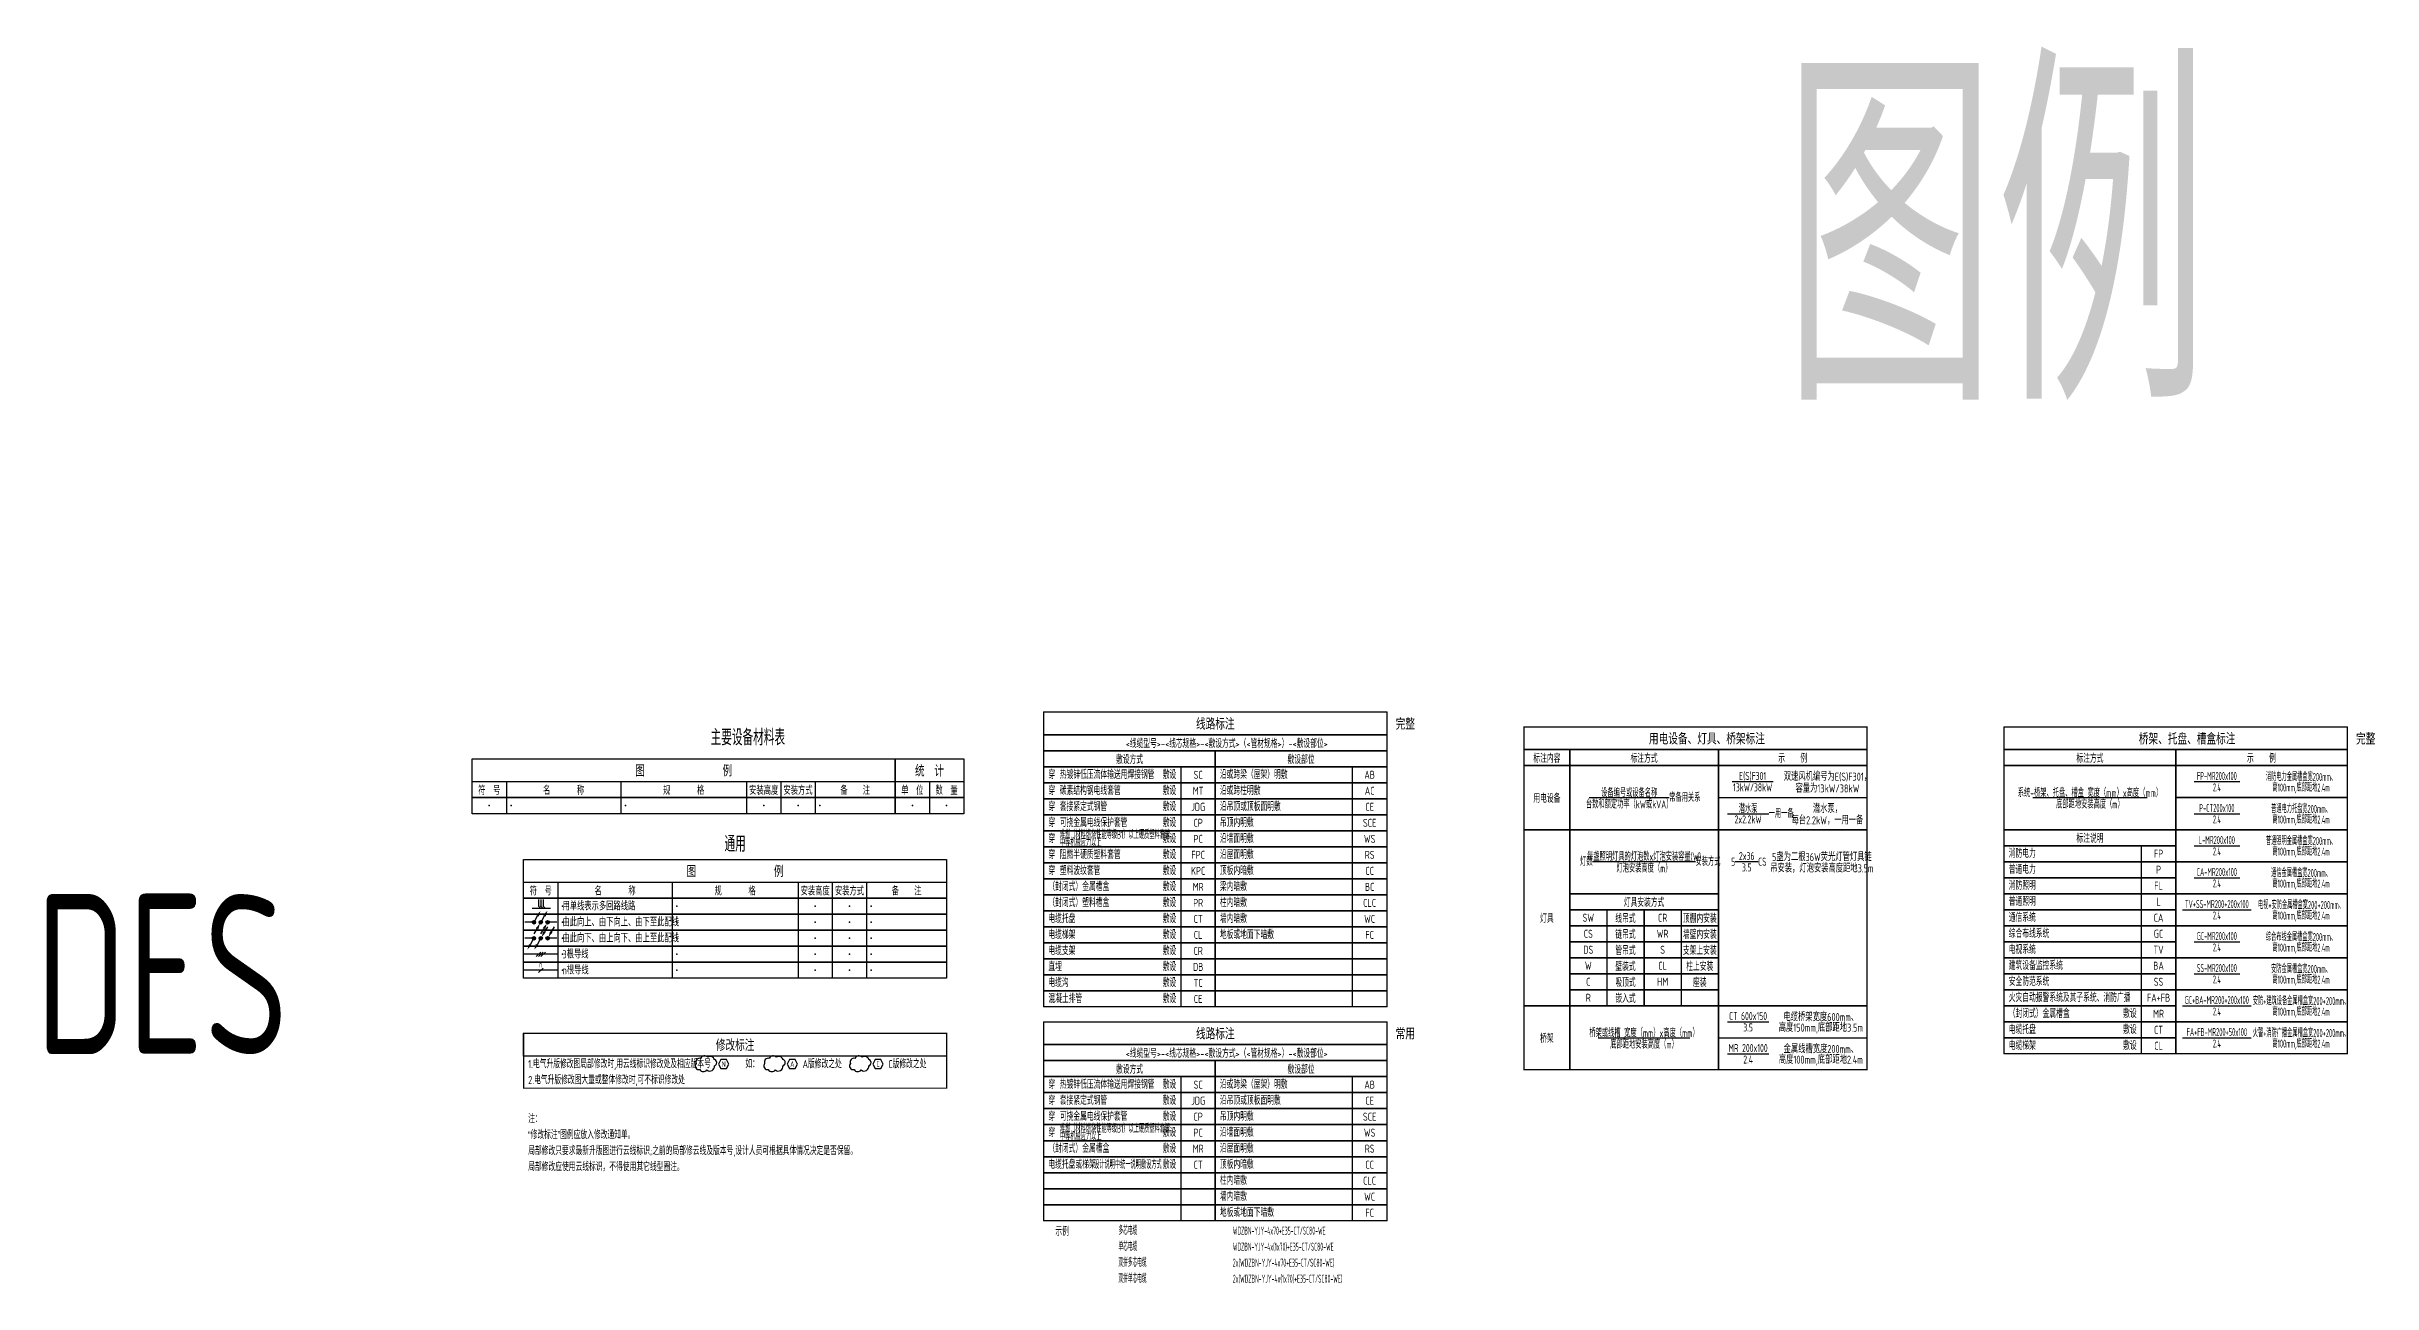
# Model space of a CAD drawing. Header units: millimetres. Extents: x -1582620 to 4754388, y -184455 to 3397362.
# Drawn here: x -713571 to -611850, y 177387 to 231480 of the extents above; entities that cross this region are included whole.
import ezdxf
from ezdxf.enums import TextEntityAlignment as Align

# ---------------------------------------------------------------- set-up
doc = ezdxf.new("R2010")
doc.units = ezdxf.units.MM
doc.header["$LTSCALE"] = 1000
doc.header["$MEASUREMENT"] = 0
for name, color, linetype in [('E-LITE-DIMS', 6, 'Continuous'), ('E-POWR-EQPM', 3, 'Continuous'), ('E-UNIV-DIAG', 2, 'Continuous'), ('E-UNIV-NOTE', 6, 'Continuous'), ('E-UNIV-REV', 6, 'Continuous'), ('E-UNIV-WIRE', 4, 'Continuous')]:
    doc.layers.add(name, color=color, linetype=linetype)
doc.styles.add('TH-STYLE3', font='tssdeng.shx', dxfattribs={"width": 0.65, "bigfont": 'tssdchn.shx'})

# ---------------------------------------------------------------- blocks, each defined once
blk = doc.blocks.new('E-BKTS1')
blk.add_line((0, -10), (185, -10))
at = {"linetype": 'Continuous'}
for p, q in [((15, -10), (15, -17)), ((65, -10), (65, -17)), ((120, -10), (120, -17)), ((135, -10), (135, -17)), ((150, -10), (150, -17))]:
    blk.add_line(p, q, dxfattribs=at)
blk.add_lwpolyline([(0, 0), (185, 0), (185, -17), (0, -17)], close=True)
at = {"layer": 'E-UNIV-NOTE', "style": 'TH-STYLE3', "width": 0.7}
for s, height, p in [('图                例', 5, (92.5, -5)), ('安装高度', 3.5, (127.5, -13.5)), ('安装方式', 3.5, (142.5, -13.5))]:
    blk.add_text(s, height=height, dxfattribs=at).set_placement(p, align=Align.MIDDLE)
at = {"layer": 'E-UNIV-NOTE', "linetype": 'Continuous', "style": 'TH-STYLE3', "width": 0.7}
for s, p in [('符  号', (7.5, -13.5)), ('名       称', (40, -13.5)), ('规       格', (92.5, -13.5)), ('备    注', (167.5, -13.5))]:
    blk.add_text(s, height=3.5, dxfattribs=at).set_placement(p, align=Align.MIDDLE)
blk = doc.blocks.new('E-BKTS2')
for p, q in [((0, 0), (185, 0)), ((0, -7), (0, 0)), ((185, 0), (185, -7)), ((185, -7), (0, -7))]:
    blk.add_line(p, q)
at = {"linetype": 'Continuous'}
for p, q in [((15, 0), (15, -7)), ((65, 0), (65, -7)), ((120, 0), (120, -7)), ((135, 0), (135, -7)), ((150, 0), (150, -7))]:
    blk.add_line(p, q, dxfattribs=at)
for p in [(7.5, -3.5), (17, -3.5), (67, -3.5), (127.5, -3.5), (142.5, -3.5), (152, -3.5)]:
    blk.add_point(p, dxfattribs=at)
blk = doc.blocks.new('E-BKTS4')
at = {"linetype": 'Continuous'}
blk.add_line((15, 0), (15, -7), dxfattribs=at)
blk.add_lwpolyline([(0, 0), (30, 0), (30, -7), (0, -7)], close=True)
for p in [(7.5, -3.5), (22.5, -3.5)]:
    blk.add_point(p, dxfattribs=at)
blk = doc.blocks.new('E-BKTS3')
blk.add_line((0, -10), (30, -10))
at = {"linetype": 'Continuous'}
blk.add_line((15, -10), (15, -17), dxfattribs=at)
blk.add_lwpolyline([(30, -17), (0, -17), (0, 0), (30, 0)], close=True)
at = {"layer": 'E-UNIV-NOTE', "linetype": 'Continuous', "style": 'TH-STYLE3', "width": 0.7}
for s, height, p in [('统  计', 5, (15, -5)), ('单  位', 3.5, (7.5, -13.5)), ('数  量', 3.5, (22.5, -13.5))]:
    blk.add_text(s, height=height, dxfattribs=at).set_placement(p, align=Align.MIDDLE)
blk = doc.blocks.new('E-ANNO12')
blk.add_lwpolyline([(-1.2, 2), (-2.3, 0), (-1.2, -2), (1.2, -2), (2.3, 0), (1.2, 2)], close=True)
at = {"style": 'TH-STYLE3', "width": 0.7}
blk.add_attdef('N', text='', height=2.5, dxfattribs=at).set_placement((0, 0), align=Align.MIDDLE)
blk = doc.blocks.new('E-BLEADER-1')
blk.add_line((0.4, 0.6), (1.6, 2.8))
at = {"const_width": 0.75}
blk.add_lwpolyline([(-0.4, 0, 1), (0.4, 0, 1)], format="xyb", close=True, dxfattribs=at)
blk.add_lwpolyline([(1.6, 2.8, 1.25, 0, 0), (2.9, 5, 0, 0, 0)], format="xyseb")
blk.add_circle((0, 0), 0.75)
blk = doc.blocks.new('E-BLEADER-2')
blk.add_line((-2.9, -5), (-1.6, -2.8))
at = {"const_width": 0.75}
blk.add_lwpolyline([(-0.4, 0, 1), (0.4, 0, 1)], format="xyb", close=True, dxfattribs=at)
blk.add_lwpolyline([(-1.6, -2.8, 1.25, 0, 0), (-0.4, -0.6, 0, 0, 0)], format="xyseb")
blk.add_circle((0, 0), 0.75)
blk = doc.blocks.new('E-anno03')
for p, q in [((-2, -1), (0, 1)), ((-1, -1), (1, 1)), ((0, -1), (2, 1))]:
    blk.add_line(p, q)
blk = doc.blocks.new('E-ANNO04')
blk.add_line((-1, -1), (1, 1))
at = {"style": 'TH-STYLE3', "width": 0.7}
blk.add_attdef('N', text='', height=2.5, dxfattribs=at).set_placement((0, 2.5), align=Align.MIDDLE)

msp = doc.modelspace()

# ---------------------------------------------------------------- linework, layer by layer
at = {"layer": 'E-POWR-EQPM'}
for p, q in [((-691531.67, 193782.05), (-692331.67, 193782.05)), ((-692056.67, 194182.05), (-692056.67, 193882.05)), ((-691956.67, 193782.05), (-692056.67, 193882.05)), ((-691956.67, 194182.05), (-691956.67, 193882.05)), ((-691956.67, 193882.05), (-691856.67, 193782.05)), ((-691856.67, 194182.05), (-691856.67, 193882.05)), ((-691856.67, 193882.05), (-691756.67, 193782.05)), ((-692256.67, 193182.05), (-692656.67, 193182.05)), ((-692256.67, 192482.05), (-692656.67, 192482.05)), ((-691256.67, 193182.05), (-691656.67, 193182.05)), ((-691256.67, 192482.05), (-691656.67, 192482.05))]:
    msp.add_line(p, q, dxfattribs=at)
at = {"layer": 'E-UNIV-DIAG'}
for p, q in [((-640456.67, 200032.05), (-640456.67, 200732.05)), ((-621456.67, 200732.05), (-612956.67, 200732.05)), ((-620456.67, 200032.05), (-620456.67, 200732.05)), ((-663956.67, 199282.05), (-663956.67, 199982.05)), ((-656456.67, 199282.05), (-656456.67, 199982.05)), ((-620456.67, 200032.05), (-612956.67, 200032.05)), ((-663956.67, 198582.05), (-663956.67, 199282.05)), ((-663956.67, 197882.05), (-663956.67, 198582.05)), ((-656456.67, 198582.05), (-656456.67, 199282.05)), ((-656456.67, 197882.05), (-656456.67, 198582.05)), ((-640456.67, 198632.05), (-633956.67, 198632.05)), ((-620456.67, 198632.05), (-612956.67, 198632.05)), ((-663956.67, 197182.05), (-663956.67, 197882.05)), ((-656456.67, 197182.05), (-656456.67, 197882.05)), ((-663956.67, 196482.05), (-663956.67, 197182.05)), ((-663956.67, 195782.05), (-663956.67, 196482.05)), ((-656456.67, 196482.05), (-656456.67, 197182.05)), ((-656456.67, 195782.05), (-656456.67, 196482.05)), ((-621956.67, 195832.05), (-621956.67, 196532.05)), ((-620456.67, 197232.05), (-612956.67, 197232.05)), ((-620456.67, 196532.05), (-620456.67, 197232.05)), ((-663956.67, 195082.05), (-663956.67, 195782.05)), ((-656456.67, 195082.05), (-656456.67, 195782.05)), ((-621956.67, 195132.05), (-621956.67, 195832.05)), ((-663956.67, 194382.05), (-663956.67, 195082.05)), ((-663956.67, 193682.05), (-663956.67, 194382.05)), ((-656456.67, 194382.05), (-656456.67, 195082.05)), ((-656456.67, 193682.05), (-656456.67, 194382.05)), ((-621956.67, 194432.05), (-621956.67, 195132.05)), ((-621956.67, 193732.05), (-621956.67, 194432.05)), ((-620456.67, 194432.05), (-612956.67, 194432.05)), ((-663956.67, 192982.05), (-663956.67, 193682.05)), ((-656456.67, 192982.05), (-656456.67, 193682.05)), ((-645331.67, 193732.05), (-645331.67, 193032.05)), ((-642081.67, 193732.05), (-642081.67, 193032.05)), ((-621956.67, 193032.05), (-621956.67, 193732.05)), ((-663956.67, 192282.05), (-663956.67, 192982.05)), ((-663956.67, 191582.05), (-663956.67, 192282.05)), ((-656456.67, 192282.05), (-656456.67, 192982.05)), ((-656456.67, 191582.05), (-656456.67, 192282.05)), ((-645331.67, 193032.05), (-645331.67, 192332.05)), ((-645331.67, 192332.05), (-645331.67, 191632.05)), ((-642081.67, 193032.05), (-642081.67, 192332.05)), ((-642081.67, 192332.05), (-642081.67, 191632.05)), ((-621956.67, 192332.05), (-621956.67, 193032.05)), ((-621956.67, 191632.05), (-621956.67, 192332.05)), ((-620456.67, 193032.05), (-612956.67, 193032.05)), ((-663956.67, 190882.05), (-663956.67, 191582.05)), ((-656456.67, 190882.05), (-656456.67, 191582.05)), ((-645331.67, 191632.05), (-645331.67, 190932.05)), ((-642081.67, 191632.05), (-642081.67, 190932.05)), ((-621956.67, 190932.05), (-621956.67, 191632.05)), ((-663956.67, 190182.05), (-663956.67, 190882.05)), ((-656456.67, 190182.05), (-656456.67, 190882.05)), ((-645331.67, 190932.05), (-645331.67, 190232.05)), ((-645331.67, 190232.05), (-645331.67, 189532.05)), ((-642081.67, 190932.05), (-642081.67, 190232.05)), ((-642081.67, 190232.05), (-642081.67, 189532.05)), ((-621956.67, 190232.05), (-621956.67, 190932.05)), ((-621956.67, 189532.05), (-621956.67, 190232.05)), ((-663956.67, 189482.05), (-663956.67, 190182.05)), ((-656456.67, 189482.05), (-656456.67, 190182.05)), ((-621956.67, 188832.05), (-621956.67, 189532.05)), ((-621956.67, 188132.05), (-621956.67, 188832.05)), ((-640456.67, 188132.05), (-633956.67, 188132.05)), ((-621956.67, 187432.05), (-621956.67, 188132.05)), ((-663956.67, 185732.05), (-663956.67, 186432.05)), ((-656456.67, 185732.05), (-656456.67, 186432.05)), ((-663956.67, 185032.05), (-663956.67, 185732.05)), ((-656456.67, 185032.05), (-656456.67, 185732.05)), ((-663956.67, 184332.05), (-663956.67, 185032.05)), ((-663956.67, 183632.05), (-663956.67, 184332.05)), ((-656456.67, 184332.05), (-656456.67, 185032.05)), ((-656456.67, 183632.05), (-656456.67, 184332.05)), ((-663956.67, 182932.05), (-663956.67, 183632.05)), ((-656456.67, 182932.05), (-656456.67, 183632.05)), ((-663956.67, 182232.05), (-663956.67, 182932.05)), ((-663956.67, 181532.05), (-663956.67, 182232.05)), ((-656456.67, 182232.05), (-656456.67, 182932.05)), ((-656456.67, 181532.05), (-656456.67, 182232.05)), ((-663956.67, 180832.05), (-663956.67, 181532.05)), ((-656456.67, 180832.05), (-656456.67, 181532.05)), ((-663956.67, 180132.05), (-663956.67, 180832.05)), ((-656456.67, 180132.05), (-656456.67, 180832.05))]:
    msp.add_line(p, q, dxfattribs=at)
at = {"layer": 'E-UNIV-DIAG', "const_width": 50}
for points in [[(-654956.67, 189482.05), (-669956.67, 189482.05), (-669956.67, 202382.05), (-654956.67, 202382.05)], [(-633956.67, 186732.05), (-648956.67, 186732.05), (-648956.67, 201732.05), (-633956.67, 201732.05)], [(-612956.67, 187432.05), (-627956.67, 187432.05), (-627956.67, 201732.05), (-612956.67, 201732.05)], [(-674206.67, 185932.05), (-692706.67, 185932.05), (-692706.67, 188332.05), (-674206.67, 188332.05)], [(-654956.67, 180132.05), (-669956.67, 180132.05), (-669956.67, 188832.05), (-654956.67, 188832.05)]]:
    msp.add_lwpolyline(points, close=True, dxfattribs=at)
at = {"layer": 'E-UNIV-DIAG'}
for points in [[(-654956.67, 201382.05), (-669956.67, 201382.05), (-669956.67, 202382.05), (-654956.67, 202382.05)], [(-633956.67, 200732.05), (-648956.67, 200732.05), (-648956.67, 201732.05), (-633956.67, 201732.05)], [(-612956.67, 200732.05), (-627956.67, 200732.05), (-627956.67, 201732.05), (-612956.67, 201732.05)], [(-654956.67, 200682.05), (-669956.67, 200682.05), (-669956.67, 201382.05), (-654956.67, 201382.05)], [(-662456.67, 199982.05), (-669956.67, 199982.05), (-669956.67, 200682.05), (-662456.67, 200682.05)], [(-654956.67, 199982.05), (-662456.67, 199982.05), (-662456.67, 200682.05), (-654956.67, 200682.05)], [(-646956.67, 200032.05), (-648956.67, 200032.05), (-648956.67, 200732.05), (-646956.67, 200732.05)], [(-640456.67, 200032.05), (-646956.67, 200032.05), (-646956.67, 200732.05), (-640456.67, 200732.05)], [(-633956.67, 200032.05), (-640456.67, 200032.05), (-640456.67, 200732.05), (-633956.67, 200732.05)], [(-620456.67, 200032.05), (-627956.67, 200032.05), (-627956.67, 200732.05), (-620456.67, 200732.05)], [(-612956.67, 200032.05), (-620456.67, 200032.05), (-620456.67, 200732.05), (-612956.67, 200732.05)], [(-662456.67, 199282.05), (-669956.67, 199282.05), (-669956.67, 199982.05), (-662456.67, 199982.05)], [(-654956.67, 199282.05), (-662456.67, 199282.05), (-662456.67, 199982.05), (-654956.67, 199982.05)], [(-646956.67, 197232.05), (-648956.67, 197232.05), (-648956.67, 200032.05), (-646956.67, 200032.05)], [(-640456.67, 197232.05), (-646956.67, 197232.05), (-646956.67, 200032.05), (-640456.67, 200032.05)], [(-633956.67, 197232.05), (-640456.67, 197232.05), (-640456.67, 200032.05), (-633956.67, 200032.05)], [(-620456.67, 197232.05), (-627956.67, 197232.05), (-627956.67, 200032.05), (-620456.67, 200032.05)], [(-620456.67, 200032.05), (-612956.67, 200032.05), (-612956.67, 198632.05), (-620456.67, 198632.05)], [(-662456.67, 198582.05), (-669956.67, 198582.05), (-669956.67, 199282.05), (-662456.67, 199282.05)], [(-662456.67, 197882.05), (-669956.67, 197882.05), (-669956.67, 198582.05), (-662456.67, 198582.05)], [(-654956.67, 198582.05), (-662456.67, 198582.05), (-662456.67, 199282.05), (-654956.67, 199282.05)], [(-654956.67, 197882.05), (-662456.67, 197882.05), (-662456.67, 198582.05), (-654956.67, 198582.05)], [(-620456.67, 198632.05), (-612956.67, 198632.05), (-612956.67, 197232.05), (-620456.67, 197232.05)], [(-662456.67, 197182.05), (-669956.67, 197182.05), (-669956.67, 197882.05), (-662456.67, 197882.05)], [(-654956.67, 197182.05), (-662456.67, 197182.05), (-662456.67, 197882.05), (-654956.67, 197882.05)], [(-662456.67, 196482.05), (-669956.67, 196482.05), (-669956.67, 197182.05), (-662456.67, 197182.05)], [(-662456.67, 195782.05), (-669956.67, 195782.05), (-669956.67, 196482.05), (-662456.67, 196482.05)], [(-654956.67, 196482.05), (-662456.67, 196482.05), (-662456.67, 197182.05), (-654956.67, 197182.05)], [(-654956.67, 195782.05), (-662456.67, 195782.05), (-662456.67, 196482.05), (-654956.67, 196482.05)], [(-646956.67, 189532.05), (-648956.67, 189532.05), (-648956.67, 197232.05), (-646956.67, 197232.05)], [(-640456.67, 194432.05), (-646956.67, 194432.05), (-646956.67, 197232.05), (-640456.67, 197232.05)], [(-633956.67, 189532.05), (-640456.67, 189532.05), (-640456.67, 197232.05), (-633956.67, 197232.05)], [(-620456.67, 196532.05), (-627956.67, 196532.05), (-627956.67, 197232.05), (-620456.67, 197232.05)], [(-620456.67, 195832.05), (-627956.67, 195832.05), (-627956.67, 196532.05), (-620456.67, 196532.05)], [(-620456.67, 197232.05), (-612956.67, 197232.05), (-612956.67, 195832.05), (-620456.67, 195832.05)], [(-662456.67, 195082.05), (-669956.67, 195082.05), (-669956.67, 195782.05), (-662456.67, 195782.05)], [(-654956.67, 195082.05), (-662456.67, 195082.05), (-662456.67, 195782.05), (-654956.67, 195782.05)], [(-620456.67, 195132.05), (-627956.67, 195132.05), (-627956.67, 195832.05), (-620456.67, 195832.05)], [(-620456.67, 195832.05), (-612956.67, 195832.05), (-612956.67, 194432.05), (-620456.67, 194432.05)], [(-662456.67, 194382.05), (-669956.67, 194382.05), (-669956.67, 195082.05), (-662456.67, 195082.05)], [(-662456.67, 193682.05), (-669956.67, 193682.05), (-669956.67, 194382.05), (-662456.67, 194382.05)], [(-654956.67, 194382.05), (-662456.67, 194382.05), (-662456.67, 195082.05), (-654956.67, 195082.05)], [(-654956.67, 193682.05), (-662456.67, 193682.05), (-662456.67, 194382.05), (-654956.67, 194382.05)], [(-640456.67, 193732.05), (-646956.67, 193732.05), (-646956.67, 194432.05), (-640456.67, 194432.05)], [(-620456.67, 194432.05), (-627956.67, 194432.05), (-627956.67, 195132.05), (-620456.67, 195132.05)], [(-620456.67, 193732.05), (-627956.67, 193732.05), (-627956.67, 194432.05), (-620456.67, 194432.05)], [(-620456.67, 194432.05), (-612956.67, 194432.05), (-612956.67, 193032.05), (-620456.67, 193032.05)], [(-662456.67, 192982.05), (-669956.67, 192982.05), (-669956.67, 193682.05), (-662456.67, 193682.05)], [(-654956.67, 192982.05), (-662456.67, 192982.05), (-662456.67, 193682.05), (-654956.67, 193682.05)], [(-643706.67, 193032.05), (-646956.67, 193032.05), (-646956.67, 193732.05), (-643706.67, 193732.05)], [(-640456.67, 193032.05), (-643706.67, 193032.05), (-643706.67, 193732.05), (-640456.67, 193732.05)], [(-620456.67, 193032.05), (-627956.67, 193032.05), (-627956.67, 193732.05), (-620456.67, 193732.05)], [(-662456.67, 192282.05), (-669956.67, 192282.05), (-669956.67, 192982.05), (-662456.67, 192982.05)], [(-662456.67, 191582.05), (-669956.67, 191582.05), (-669956.67, 192282.05), (-662456.67, 192282.05)], [(-654956.67, 192282.05), (-662456.67, 192282.05), (-662456.67, 192982.05), (-654956.67, 192982.05)], [(-654956.67, 191582.05), (-662456.67, 191582.05), (-662456.67, 192282.05), (-654956.67, 192282.05)], [(-643706.67, 192332.05), (-646956.67, 192332.05), (-646956.67, 193032.05), (-643706.67, 193032.05)], [(-643706.67, 191632.05), (-646956.67, 191632.05), (-646956.67, 192332.05), (-643706.67, 192332.05)], [(-640456.67, 192332.05), (-643706.67, 192332.05), (-643706.67, 193032.05), (-640456.67, 193032.05)], [(-640456.67, 191632.05), (-643706.67, 191632.05), (-643706.67, 192332.05), (-640456.67, 192332.05)], [(-620456.67, 192332.05), (-627956.67, 192332.05), (-627956.67, 193032.05), (-620456.67, 193032.05)], [(-620456.67, 191632.05), (-627956.67, 191632.05), (-627956.67, 192332.05), (-620456.67, 192332.05)], [(-620456.67, 193032.05), (-612956.67, 193032.05), (-612956.67, 191632.05), (-620456.67, 191632.05)], [(-662456.67, 190882.05), (-669956.67, 190882.05), (-669956.67, 191582.05), (-662456.67, 191582.05)], [(-654956.67, 190882.05), (-662456.67, 190882.05), (-662456.67, 191582.05), (-654956.67, 191582.05)], [(-643706.67, 190932.05), (-646956.67, 190932.05), (-646956.67, 191632.05), (-643706.67, 191632.05)], [(-640456.67, 190932.05), (-643706.67, 190932.05), (-643706.67, 191632.05), (-640456.67, 191632.05)], [(-620456.67, 190932.05), (-627956.67, 190932.05), (-627956.67, 191632.05), (-620456.67, 191632.05)], [(-620456.67, 191632.05), (-612956.67, 191632.05), (-612956.67, 190232.05), (-620456.67, 190232.05)], [(-662456.67, 190182.05), (-669956.67, 190182.05), (-669956.67, 190882.05), (-662456.67, 190882.05)], [(-654956.67, 190182.05), (-662456.67, 190182.05), (-662456.67, 190882.05), (-654956.67, 190882.05)], [(-643706.67, 190232.05), (-646956.67, 190232.05), (-646956.67, 190932.05), (-643706.67, 190932.05)], [(-643706.67, 189532.05), (-646956.67, 189532.05), (-646956.67, 190232.05), (-643706.67, 190232.05)], [(-640456.67, 190232.05), (-643706.67, 190232.05), (-643706.67, 190932.05), (-640456.67, 190932.05)], [(-640456.67, 189532.05), (-643706.67, 189532.05), (-643706.67, 190232.05), (-640456.67, 190232.05)], [(-620456.67, 190232.05), (-627956.67, 190232.05), (-627956.67, 190932.05), (-620456.67, 190932.05)], [(-620456.67, 189532.05), (-627956.67, 189532.05), (-627956.67, 190232.05), (-620456.67, 190232.05)], [(-620456.67, 190232.05), (-612956.67, 190232.05), (-612956.67, 188832.05), (-620456.67, 188832.05)], [(-662456.67, 189482.05), (-669956.67, 189482.05), (-669956.67, 190182.05), (-662456.67, 190182.05)], [(-654956.67, 189482.05), (-662456.67, 189482.05), (-662456.67, 190182.05), (-654956.67, 190182.05)], [(-646956.67, 186732.05), (-648956.67, 186732.05), (-648956.67, 189532.05), (-646956.67, 189532.05)], [(-640456.67, 186732.05), (-646956.67, 186732.05), (-646956.67, 189532.05), (-640456.67, 189532.05)], [(-633956.67, 186732.05), (-640456.67, 186732.05), (-640456.67, 189532.05), (-633956.67, 189532.05)], [(-620456.67, 188832.05), (-627956.67, 188832.05), (-627956.67, 189532.05), (-620456.67, 189532.05)], [(-674206.67, 187332.05), (-692706.67, 187332.05), (-692706.67, 188332.05), (-674206.67, 188332.05)], [(-654956.67, 187832.05), (-669956.67, 187832.05), (-669956.67, 188832.05), (-654956.67, 188832.05)], [(-620456.67, 188132.05), (-627956.67, 188132.05), (-627956.67, 188832.05), (-620456.67, 188832.05)], [(-620456.67, 188832.05), (-612956.67, 188832.05), (-612956.67, 187432.05), (-620456.67, 187432.05)], [(-654956.67, 187132.05), (-669956.67, 187132.05), (-669956.67, 187832.05), (-654956.67, 187832.05)], [(-620456.67, 187432.05), (-627956.67, 187432.05), (-627956.67, 188132.05), (-620456.67, 188132.05)], [(-662456.67, 186432.05), (-669956.67, 186432.05), (-669956.67, 187132.05), (-662456.67, 187132.05)], [(-662456.67, 185732.05), (-669956.67, 185732.05), (-669956.67, 186432.05), (-662456.67, 186432.05)], [(-654956.67, 186432.05), (-662456.67, 186432.05), (-662456.67, 187132.05), (-654956.67, 187132.05)], [(-654956.67, 185732.05), (-662456.67, 185732.05), (-662456.67, 186432.05), (-654956.67, 186432.05)], [(-662456.67, 185032.05), (-669956.67, 185032.05), (-669956.67, 185732.05), (-662456.67, 185732.05)], [(-654956.67, 185032.05), (-662456.67, 185032.05), (-662456.67, 185732.05), (-654956.67, 185732.05)], [(-662456.67, 184332.05), (-669956.67, 184332.05), (-669956.67, 185032.05), (-662456.67, 185032.05)], [(-662456.67, 183632.05), (-669956.67, 183632.05), (-669956.67, 184332.05), (-662456.67, 184332.05)], [(-654956.67, 184332.05), (-662456.67, 184332.05), (-662456.67, 185032.05), (-654956.67, 185032.05)], [(-654956.67, 183632.05), (-662456.67, 183632.05), (-662456.67, 184332.05), (-654956.67, 184332.05)], [(-662456.67, 182932.05), (-669956.67, 182932.05), (-669956.67, 183632.05), (-662456.67, 183632.05)], [(-654956.67, 182932.05), (-662456.67, 182932.05), (-662456.67, 183632.05), (-654956.67, 183632.05)], [(-662456.67, 182232.05), (-669956.67, 182232.05), (-669956.67, 182932.05), (-662456.67, 182932.05)], [(-662456.67, 181532.05), (-669956.67, 181532.05), (-669956.67, 182232.05), (-662456.67, 182232.05)], [(-654956.67, 182232.05), (-662456.67, 182232.05), (-662456.67, 182932.05), (-654956.67, 182932.05)], [(-654956.67, 181532.05), (-662456.67, 181532.05), (-662456.67, 182232.05), (-654956.67, 182232.05)], [(-662456.67, 180832.05), (-669956.67, 180832.05), (-669956.67, 181532.05), (-662456.67, 181532.05)], [(-654956.67, 180832.05), (-662456.67, 180832.05), (-662456.67, 181532.05), (-654956.67, 181532.05)], [(-662456.67, 180132.05), (-669956.67, 180132.05), (-669956.67, 180832.05), (-662456.67, 180832.05)], [(-654956.67, 180132.05), (-662456.67, 180132.05), (-662456.67, 180832.05), (-654956.67, 180832.05)]]:
    msp.add_lwpolyline(points, close=True, dxfattribs=at)
at = {"layer": 'E-UNIV-NOTE'}
for p, q in [((-646106.67, 198632.05), (-642606.67, 198632.05)), ((-639856.67, 199332.05), (-638056.67, 199332.05)), ((-626706.67, 198632.05), (-621706.67, 198632.05)), ((-619655.62, 199332.05), (-617655.62, 199332.05)), ((-640056.67, 197932.05), (-638256.67, 197932.05)), ((-619655.62, 197932.05), (-617655.62, 197932.05)), ((-619655.62, 196532.05), (-617655.62, 196532.05)), ((-641456.67, 195832.05), (-645956.67, 195832.05)), ((-638716.45, 195832.05), (-639716.45, 195832.05)), ((-619655.62, 195132.05), (-617655.62, 195132.05)), ((-620155.62, 193732.05), (-617155.62, 193732.05)), ((-619655.62, 192332.05), (-617655.62, 192332.05)), ((-619655.62, 190932.05), (-617655.62, 190932.05)), ((-620155.62, 189532.05), (-617155.62, 189532.05)), ((-640055.62, 188832.05), (-638255.62, 188832.05)), ((-645706.67, 188132.05), (-641706.67, 188132.05)), ((-640055.62, 187432.05), (-638255.62, 187432.05)), ((-620155.62, 188132.05), (-617155.62, 188132.05))]:
    msp.add_line(p, q, dxfattribs=at)
at = {"layer": 'E-UNIV-REV'}
for points in [[(-684363.83, 186904.14, 0.722059792), (-684362.5, 187184.87, 0.520567051), (-684655.1, 187279.2, 0.520567051), (-684966.58, 187232.04, 0.629498094), (-685164.79, 187005.64, 0.710098666), (-685004.33, 186741.51, 0.520567051), (-684692.85, 186722.65, 0.67451217), (-684363.83, 186904.14)], [(-681363.83, 186904.14, 0.722059792), (-681362.5, 187184.87, 0.520567051), (-681655.1, 187279.2, 0.520567051), (-681966.58, 187232.04, 0.629498094), (-682164.79, 187005.64, 0.710098666), (-682004.33, 186741.51, 0.520567051), (-681692.85, 186722.65, 0.67451217), (-681363.83, 186904.14)], [(-677613.83, 186904.14, 0.722059792), (-677612.5, 187184.87, 0.520567051), (-677905.1, 187279.2, 0.520567051), (-678216.58, 187232.04, 0.629498094), (-678414.79, 187005.64, 0.710098666), (-678254.33, 186741.51, 0.520567051), (-677942.85, 186722.65, 0.67451217), (-677613.83, 186904.14)]]:
    msp.add_lwpolyline(points, format="xyb", close=True, dxfattribs=at)
at = {"layer": 'E-UNIV-WIRE'}
for p, q in [((-691206.67, 191782.05), (-692706.67, 191782.05)), ((-691206.67, 191082.05), (-692706.67, 191082.05))]:
    msp.add_line(p, q, dxfattribs=at)

# ---------------------------------------------------------------- block references
at = {"layer": 'E-LITE-DIMS', "xscale": 100, "yscale": 100, "zscale": 100}
msp.add_blockref('E-anno03', (-691956.67, 191782.05), dxfattribs=at)
msp.add_blockref('E-ANNO04', (-691956.67, 191082.05), dxfattribs=at).add_auto_attribs({'N': 'n'})
at = {"layer": 'E-POWR-EQPM', "xscale": 100, "yscale": 100, "zscale": 100}
for name, p in [('E-BLEADER-1', (-692256.67, 193182.05)), ('E-BLEADER-1', (-691956.67, 193182.05)), ('E-BLEADER-2', (-691956.67, 193182.05)), ('E-BLEADER-2', (-691656.67, 193182.05))]:
    msp.add_blockref(name, p, dxfattribs=at)
at = {"layer": 'E-POWR-EQPM', "xscale": 100, "yscale": 100, "zscale": 100, "rotation": 180}
for name, p in [('E-BLEADER-1', (-692256.67, 192482.05)), ('E-BLEADER-1', (-691956.67, 192482.05)), ('E-BLEADER-2', (-691956.67, 192482.05)), ('E-BLEADER-2', (-691656.67, 192482.05))]:
    msp.add_blockref(name, p, dxfattribs=at)
at = {"layer": 'E-UNIV-DIAG', "xscale": 100, "yscale": 100, "zscale": 100}
for name, p in [('E-BKTS1', (-694956.67, 200332.05)), ('E-BKTS3', (-676456.67, 200332.05)), ('E-BKTS2', (-694956.67, 198632.05)), ('E-BKTS4', (-676456.67, 198632.05)), ('E-BKTS1', (-692706.67, 195932.05)), ('E-BKTS2', (-692706.67, 194232.05)), ('E-BKTS2', (-692706.67, 193532.05)), ('E-BKTS2', (-692706.67, 192832.05)), ('E-BKTS2', (-692706.67, 192132.05)), ('E-BKTS2', (-692706.67, 191432.05))]:
    msp.add_blockref(name, p, dxfattribs=at)
at = {"layer": 'E-UNIV-REV', "xscale": 100, "yscale": 100, "zscale": 100}
for p, values in [((-683956.67, 186982.05), {'N': 'N'}), ((-680956.67, 186982.05), {'N': 'A'}), ((-677206.67, 186982.05), {'N': 'C'})]:
    msp.add_blockref('E-ANNO12', p, dxfattribs=at).add_auto_attribs(values)

# ---------------------------------------------------------------- texts
at = {"layer": 'E-UNIV-NOTE', "style": 'TH-STYLE3'}
for s, height, width, p in [('图例', 14000, 0.7, (-628296.79, 223751.79)), ('主要设备材料表', 700, 0.7, (-682899.48, 201303.6)), ('线路标注', 500, 0.65, (-662456.67, 201882.05)), ('完整', 500, 0.65, (-654147.25, 201882.05)), ('用电设备、灯具、桥架标注', 500, 0.65, (-640956.67, 201232.05)), ('桥架、托盘、槽盒标注', 500, 0.65, (-619956.67, 201232.05)), ('完整', 500, 0.65, (-612147.25, 201232.05)), ('敷设方式', 350, 0.65, (-666206.67, 200332.05)), ('<线缆型号>-<线芯规格>-<敷设方式>（<管材规格>）-<敷设部位>', 350, 0.65, (-661956.67, 201032.05)), ('敷设部位', 350, 0.65, (-658706.67, 200332.05)), ('标注内容', 350, 0.65, (-647956.67, 200382.05)), ('标注方式', 350, 0.65, (-643706.67, 200382.05)), ('示    例', 350, 0.65, (-637206.67, 200382.05)), ('标注方式', 350, 0.65, (-624206.67, 200382.05)), ('示    例', 350, 0.65, (-616706.67, 200382.05)), ('SC', 350, 0.65, (-663206.67, 199632.05)), ('AB', 350, 0.65, (-655706.67, 199632.05)), ('E(S)F301', 350, 0.6, (-638956.67, 199582.05)), ('双速风机编号为E(S)F301，', 350, 0.7, (-635685.66, 199582.05)), ('FP-MR200x100', 350, 0.5, (-618655.62, 199582.05)), ('消防电力金属槽盒宽200mm、', 350, 0.5, (-614975.04, 199582.05)), ('JDG', 350, 0.65, (-663206.67, 198232.05)), ('MT', 350, 0.65, (-663206.67, 198932.05)), ('AC', 350, 0.65, (-655706.67, 198932.05)), ('CE', 350, 0.65, (-655706.67, 198232.05)), ('用电设备', 350, 0.65, (-647956.67, 198632.05)), ('台数和额定功率（kW或kVA）', 350, 0.6, (-644356.67, 198382.05)), ('设备编号或设备名称', 350, 0.6, (-644356.67, 198882.05)), ('13kW/38kW', 350, 0.6, (-638956.67, 199082.05)), ('潜水泵', 350, 0.6, (-639156.67, 198182.05)), ('容量为13kW/38kW', 350, 0.7, (-635685.66, 199082.05)), ('潜水泵，', 350, 0.7, (-635685.66, 198182.05)), ('系统-桥架、托盘、槽盒 宽度（mm）x高度（mm）', 350, 0.6, (-624206.67, 198882.05)), ('底部距地安装高度（m）', 350, 0.6, (-624206.67, 198382.05)), ('P-CT200x100', 350, 0.5, (-618655.62, 198182.05)), ('2.4', 350, 0.5, (-618655.62, 199082.05)), ('普通电力托盘宽200mm、', 350, 0.5, (-614975.04, 198182.05)), ('高100mm,底部距地2.4m', 350, 0.5, (-614975.04, 199082.05)), ('CP', 350, 0.65, (-663206.67, 197532.05)), ('SCE', 350, 0.65, (-655706.67, 197532.05)), ('2x2.2kW', 350, 0.6, (-639156.67, 197682.05)), ('每台2.2kW，一用一备', 350, 0.7, (-635685.66, 197682.05)), ('2.4', 350, 0.5, (-618655.62, 197682.05)), ('高100mm,底部距地2.4m', 350, 0.5, (-614975.04, 197682.05)), ('通用', 700, 0.7, (-683456.67, 196632.05)), ('PC', 350, 0.65, (-663206.67, 196832.05)), ('WS', 350, 0.65, (-655706.67, 196832.05)), ('标注说明', 350, 0.65, (-624206.67, 196882.05)), ('FP', 350, 0.65, (-621206.67, 196182.05)), ('L-MR200x100', 350, 0.5, (-618655.62, 196782.05)), ('2.4', 350, 0.5, (-618655.62, 196282.05)), ('普通照明金属槽盒宽200mm、', 350, 0.5, (-614975.04, 196782.05)), ('高100mm,底部距地2.4m', 350, 0.5, (-614975.04, 196282.05)), ('KPC', 350, 0.65, (-663206.67, 195432.05)), ('FPC', 350, 0.65, (-663206.67, 196132.05)), ('RS', 350, 0.65, (-655706.67, 196132.05)), ('CC', 350, 0.65, (-655706.67, 195432.05)), ('每盏照明灯具的灯泡数x灯泡安装容量(W)', 350, 0.6, (-643706.67, 196082.05)), ('灯泡安装高度（m）', 350, 0.6, (-643706.67, 195582.05)), ('2x36', 350, 0.6, (-639216.45, 196082.05)), ('3.5', 350, 0.6, (-639216.45, 195582.05)), ('吊安装，灯泡安装高度距地3.5m', 350, 0.7, (-635929.78, 195582.05)), ('5盏为二根36W荧光灯管灯具链', 350, 0.7, (-635929.78, 196082.05)), ('P', 350, 0.65, (-621206.67, 195482.05)), ('CA-MR200x100', 350, 0.5, (-618655.62, 195382.05)), ('通信金属槽盒宽200mm、', 350, 0.5, (-614975.04, 195382.05)), ('DES', 7000, 0.7, (-708536, 190929.47)), ('MR', 350, 0.65, (-663206.67, 194732.05)), ('BC', 350, 0.65, (-655706.67, 194732.05)), ('FL', 350, 0.65, (-621206.67, 194782.05)), ('2.4', 350, 0.5, (-618655.62, 194882.05)), ('高100mm,底部距地2.4m', 350, 0.5, (-614975.04, 194882.05)), ('PR', 350, 0.65, (-663206.67, 194032.05)), ('CT', 350, 0.65, (-663206.67, 193332.05)), ('CLC', 350, 0.65, (-655706.67, 194032.05)), ('WC', 350, 0.65, (-655706.67, 193332.05)), ('灯具', 350, 0.65, (-647956.67, 193382.05)), ('SW', 350, 0.65, (-646144.17, 193382.05)), ('线吊式', 350, 0.65, (-644519.17, 193382.05)), ('灯具安装方式', 350, 0.65, (-643706.67, 194082.05)), ('CR', 350, 0.65, (-642894.17, 193382.05)), ('顶棚内安装', 350, 0.65, (-641269.17, 193382.05)), ('CA', 350, 0.65, (-621206.67, 193382.05)), ('L', 350, 0.65, (-621206.67, 194082.05)), ('TV+SS-MR200+200x100', 350, 0.5, (-618655.62, 193982.05)), ('2.4', 350, 0.5, (-618655.62, 193482.05)), ('电视+安防金属槽盒宽200+200mm、', 350, 0.5, (-614975.04, 193982.05)), ('高100mm,底部距地2.4m', 350, 0.5, (-614975.04, 193482.05)), ('CL', 350, 0.65, (-663206.67, 192632.05)), ('FC', 350, 0.65, (-655706.67, 192632.05)), ('CS', 350, 0.65, (-646144.17, 192682.05)), ('链吊式', 350, 0.65, (-644519.17, 192682.05)), ('WR', 350, 0.65, (-642894.17, 192682.05)), ('墙壁内安装', 350, 0.65, (-641269.17, 192682.05)), ('GC', 350, 0.65, (-621206.67, 192682.05)), ('GC-MR200x100', 350, 0.5, (-618655.62, 192582.05)), ('2.4', 350, 0.5, (-618655.62, 192082.05)), ('综合布线金属槽盒宽200mm、', 350, 0.5, (-614975.04, 192582.05)), ('高100mm,底部距地2.4m', 350, 0.5, (-614975.04, 192082.05)), ('DB', 350, 0.65, (-663206.67, 191232.05)), ('CR', 350, 0.65, (-663206.67, 191932.05)), ('DS', 350, 0.65, (-646144.17, 191982.05)), ('W', 350, 0.65, (-646144.17, 191282.05)), ('壁装式', 350, 0.65, (-644519.17, 191282.05)), ('管吊式', 350, 0.65, (-644519.17, 191982.05)), ('CL', 350, 0.65, (-642894.17, 191282.05)), ('S', 350, 0.65, (-642894.17, 191982.05)), ('支架上安装', 350, 0.65, (-641269.17, 191982.05)), ('柱上安装', 350, 0.65, (-641269.17, 191282.05)), ('TV', 350, 0.65, (-621206.67, 191982.05)), ('BA', 350, 0.65, (-621206.67, 191282.05)), ('SS-MR200x100', 350, 0.5, (-618655.62, 191182.05)), ('安防金属槽盒宽200mm、', 350, 0.5, (-614975.04, 191182.05)), ('TC', 350, 0.65, (-663206.67, 190532.05)), ('C', 350, 0.65, (-646144.17, 190582.05)), ('吸顶式', 350, 0.65, (-644519.17, 190582.05)), ('HM', 350, 0.65, (-642894.17, 190582.05)), ('座装', 350, 0.65, (-641269.17, 190582.05)), ('SS', 350, 0.65, (-621206.67, 190582.05)), ('2.4', 350, 0.5, (-618655.62, 190682.05)), ('高100mm,底部距地2.4m', 350, 0.5, (-614975.04, 190682.05)), ('CE', 350, 0.65, (-663206.67, 189832.05)), ('R', 350, 0.65, (-646144.17, 189882.05)), ('嵌入式', 350, 0.65, (-644519.17, 189882.05)), ('CT 600x150', 350, 0.6, (-639155.62, 189082.05)), ('电缆桥架宽度600mm、', 350, 0.7, (-635975.04, 189082.05)), ('FA+FB', 350, 0.65, (-621206.67, 189882.05)), ('MR', 350, 0.65, (-621206.67, 189182.05)), ('GC+BA-MR200+200x100', 350, 0.5, (-618655.62, 189782.05)), ('2.4', 350, 0.5, (-618655.62, 189282.05)), ('安防+建筑设备金属槽盒宽200+200mm、', 350, 0.5, (-614975.04, 189782.05)), ('高100mm,底部距地2.4m', 350, 0.5, (-614975.04, 189282.05)), ('线路标注', 500, 0.65, (-662456.67, 188332.05)), ('常用', 500, 0.65, (-654147.25, 188332.05)), ('桥架', 350, 0.65, (-647956.67, 188132.05)), ('桥架或线槽 宽度（mm）x高度（mm）', 350, 0.6, (-643706.67, 188382.05)), ('3.5', 350, 0.6, (-639155.62, 188582.05)), ('高度150mm,底部距地3.5m', 350, 0.7, (-635975.04, 188582.05)), ('CT', 350, 0.65, (-621206.67, 188482.05)), ('FA+FB-MR200+50x100', 350, 0.5, (-618655.62, 188382.05)), ('火警+消防广播金属槽盒宽200+200mm、', 350, 0.5, (-614975.04, 188382.05)), ('修改标注', 500, 0.65, (-683456.67, 187832.05)), ('<线缆型号>-<线芯规格>-<敷设方式>（<管材规格>）-<敷设部位>', 350, 0.65, (-661956.67, 187482.05)), ('底部距地安装高度（m）', 350, 0.6, (-643706.67, 187882.05)), ('MR 200x100', 350, 0.6, (-639155.62, 187682.05)), ('2.4', 350, 0.6, (-639155.62, 187182.05)), ('高度100mm,底部距地2.4m', 350, 0.7, (-635975.04, 187182.05)), ('金属线槽宽度200mm、', 350, 0.7, (-635975.04, 187682.05)), ('CL', 350, 0.65, (-621206.67, 187782.05)), ('2.4', 350, 0.5, (-618655.62, 187882.05)), ('高100mm,底部距地2.4m', 350, 0.5, (-614975.04, 187882.05)), ('敷设方式', 350, 0.65, (-666206.67, 186782.05)), ('SC', 350, 0.65, (-663206.67, 186082.05)), ('敷设部位', 350, 0.65, (-658706.67, 186782.05)), ('AB', 350, 0.65, (-655706.67, 186082.05)), ('JDG', 350, 0.65, (-663206.67, 185382.05)), ('CE', 350, 0.65, (-655706.67, 185382.05)), ('CP', 350, 0.65, (-663206.67, 184682.05)), ('PC', 350, 0.65, (-663206.67, 183982.05)), ('SCE', 350, 0.65, (-655706.67, 184682.05)), ('WS', 350, 0.65, (-655706.67, 183982.05)), ('MR', 350, 0.65, (-663206.67, 183282.05)), ('RS', 350, 0.65, (-655706.67, 183282.05)), ('CT', 350, 0.65, (-663206.67, 182582.05)), ('CC', 350, 0.65, (-655706.67, 182582.05)), ('CLC', 350, 0.65, (-655706.67, 181882.05)), ('WC', 350, 0.65, (-655706.67, 181182.05)), ('FC', 350, 0.65, (-655706.67, 180482.05)), ('示例', 350, 0.65, (-669153.99, 179696.61))]:
    msp.add_text(s, height=height, dxfattribs=dict(at, width=width)).set_placement(p, align=Align.MIDDLE)
for s, width, p in [('穿', 0.65, (-669756.67, 199632.05)), ('热镀锌低压流体输送用焊接钢管', 0.65, (-669256.67, 199632.05)), ('敷设', 0.65, (-664756.67, 199632.05)), ('沿或跨梁（屋架）明敷', 0.65, (-662256.67, 199632.05)), ('穿', 0.65, (-669756.67, 198932.05)), ('穿', 0.65, (-669756.67, 198232.05)), ('碳素结构钢电线套管', 0.65, (-669256.67, 198932.05)), ('套接紧定式钢管', 0.65, (-669256.67, 198232.05)), ('敷设', 0.65, (-664756.67, 198932.05)), ('敷设', 0.65, (-664756.67, 198232.05)), ('沿或跨柱明敷', 0.65, (-662256.67, 198932.05)), ('沿吊顶或顶板面明敷', 0.65, (-662256.67, 198232.05)), ('常备用关系', 0.6, (-642606.67, 198632.05)), ('穿', 0.65, (-669756.67, 197532.05)), ('可挠金属电线保护套管', 0.65, (-669256.67, 197532.05)), ('敷设', 0.65, (-664756.67, 197532.05)), ('吊顶内明敷', 0.65, (-662256.67, 197532.05)), ('一用一备', 0.6, (-638256.67, 197932.05)), ('穿', 0.65, (-669756.67, 196832.05)), ('穿', 0.65, (-669756.67, 196132.05)), ('难燃（材料燃烧性能等级B1）以上硬质塑料套管', 0.5, (-669256.67, 197007.05)), ('中等机械应力以上', 0.5, (-669256.67, 196657.05)), ('阻燃半硬质塑料套管', 0.65, (-669256.67, 196132.05)), ('敷设', 0.65, (-664756.67, 196832.05)), ('敷设', 0.65, (-664756.67, 196132.05)), ('沿墙面明敷', 0.65, (-662256.67, 196832.05)), ('沿屋面明敷', 0.65, (-662256.67, 196132.05)), ('消防电力', 0.65, (-627756.67, 196182.05)), ('穿', 0.65, (-669756.67, 195432.05)), ('塑料波纹套管', 0.65, (-669256.67, 195432.05)), ('敷设', 0.65, (-664756.67, 195432.05)), ('顶板内暗敷', 0.65, (-662256.67, 195432.05)), ('安装方式', 0.6, (-641456.67, 195832.05)), ('CS', 0.6, (-638716.45, 195832.05)), ('普通电力', 0.65, (-627756.67, 195482.05)), ('（封闭式）金属槽盒', 0.65, (-669756.67, 194732.05)), ('敷设', 0.65, (-664756.67, 194732.05)), ('梁内暗敷', 0.65, (-662256.67, 194732.05)), ('消防照明', 0.65, (-627756.67, 194782.05)), ('普通照明', 0.65, (-627756.67, 194082.05)), ('用单线表示多回路线路', 0.7, (-691006.67, 193882.05)), ('由此向上、由下向上、由下至此配线', 0.7, (-691006.67, 193182.05)), ('电缆托盘', 0.65, (-669756.67, 193332.05)), ('（封闭式）塑料槽盒', 0.65, (-669756.67, 194032.05)), ('敷设', 0.65, (-664756.67, 194032.05)), ('敷设', 0.65, (-664756.67, 193332.05)), ('柱内暗敷', 0.65, (-662256.67, 194032.05)), ('墙内暗敷', 0.65, (-662256.67, 193332.05)), ('通信系统', 0.65, (-627756.67, 193382.05)), ('由此向下、由上向下、由上至此配线', 0.7, (-691006.67, 192482.05)), ('电缆梯架', 0.65, (-669756.67, 192632.05)), ('敷设', 0.65, (-664756.67, 192632.05)), ('地板或地面下暗敷', 0.65, (-662256.67, 192632.05)), ('综合布线系统', 0.65, (-627756.67, 192682.05)), ('3根导线', 0.7, (-691006.67, 191782.05)), ('n根导线', 0.7, (-691006.67, 191082.05)), ('直埋', 0.65, (-669756.67, 191232.05)), ('电缆支架', 0.65, (-669756.67, 191932.05)), ('敷设', 0.65, (-664756.67, 191932.05)), ('敷设', 0.65, (-664756.67, 191232.05)), ('建筑设备监控系统', 0.65, (-627756.67, 191282.05)), ('电视系统', 0.65, (-627756.67, 191982.05)), ('电缆沟', 0.65, (-669756.67, 190532.05)), ('敷设', 0.65, (-664756.67, 190532.05)), ('安全防范系统', 0.65, (-627756.67, 190582.05)), ('混凝土排管', 0.65, (-669756.67, 189832.05)), ('敷设', 0.65, (-664756.67, 189832.05)), ('火灾自动报警系统及其子系统、消防广播', 0.65, (-627756.67, 189882.05)), ('（封闭式）金属槽盒', 0.65, (-627756.67, 189182.05)), ('敷设', 0.65, (-622756.67, 189182.05)), ('电缆托盘', 0.65, (-627756.67, 188482.05)), ('敷设', 0.65, (-622756.67, 188482.05)), ('1.电气升版修改图局部修改时,用云线标识修改处及相应版本号', 0.65, (-692506.67, 186982.05)), ('电缆梯架', 0.65, (-627756.67, 187782.05)), ('敷设', 0.65, (-622756.67, 187782.05)), ('2.电气升版修改图大量或整体修改时,可不标识修改处', 0.65, (-692506.67, 186282.05)), ('穿', 0.65, (-669756.67, 186082.05)), ('热镀锌低压流体输送用焊接钢管', 0.65, (-669256.67, 186082.05)), ('敷设', 0.65, (-664756.67, 186082.05)), ('沿或跨梁（屋架）明敷', 0.65, (-662256.67, 186082.05)), ('穿', 0.65, (-669756.67, 185382.05)), ('套接紧定式钢管', 0.65, (-669256.67, 185382.05)), ('敷设', 0.65, (-664756.67, 185382.05)), ('沿吊顶或顶板面明敷', 0.65, (-662256.67, 185382.05)), ('注：', 0.65, (-692506.67, 184582.05)), ('穿', 0.65, (-669756.67, 184682.05)), ('穿', 0.65, (-669756.67, 183982.05)), ('难燃（材料燃烧性能等级B1）以上硬质塑料套管', 0.5, (-669256.67, 184157.05)), ('可挠金属电线保护套管', 0.65, (-669256.67, 184682.05)), ('敷设', 0.65, (-664756.67, 184682.05)), ('敷设', 0.65, (-664756.67, 183982.05)), ('沿墙面明敷', 0.65, (-662256.67, 183982.05)), ('吊顶内明敷', 0.65, (-662256.67, 184682.05)), ('局部修改只要求最新升版图进行云线标识;之前的局部修云线及版本号,设计人员可根据具体情况决定是否保留。', 0.65, (-692506.67, 183182.05)), ('“修改标注”图例应放入修改通知单。', 0.65, (-692506.67, 183882.05)), ('（封闭式）金属槽盒', 0.65, (-669756.67, 183282.05)), ('中等机械应力以上', 0.5, (-669256.67, 183807.05)), ('敷设', 0.65, (-664756.67, 183282.05)), ('沿屋面明敷', 0.65, (-662256.67, 183282.05)), ('局部修改应使用云线标识，不得使用其它线型圈注。', 0.65, (-692506.67, 182482.05)), ('电缆托盘或梯架', 0.65, (-669756.67, 182582.05)), ('敷设', 0.65, (-664756.67, 182582.05)), ('柱内暗敷', 0.65, (-662256.67, 181882.05)), ('顶板内暗敷', 0.65, (-662256.67, 182582.05)), ('墙内暗敷', 0.65, (-662256.67, 181182.05)), ('地板或地面下暗敷', 0.65, (-662256.67, 180482.05)), ('单芯电缆', 0.45, (-666691.24, 178996.61)), ('多芯电缆', 0.45, (-666691.24, 179696.61)), ('WDZBN-YJY-4x70+E35-CT/SC80-WE', 0.45, (-661691.24, 179696.61)), ('WDZBN-YJY-4x(1x70)+E35-CT/SC80-WE', 0.45, (-661691.24, 178996.61)), ('双拼多芯电缆', 0.45, (-666691.24, 178296.61)), ('2x(WDZBN-YJY-4x70+E35-CT/SC80-WE)', 0.45, (-661691.24, 178296.61)), ('双拼单芯电缆', 0.45, (-666691.24, 177596.61)), ('2x(WDZBN-YJY-4x(1x70)+E35-CT/SC80-WE)', 0.45, (-661691.24, 177596.61))]:
    msp.add_text(s, height=350, dxfattribs=dict(at, width=width)).set_placement(p, align=Align.MIDDLE_LEFT)
at = {"layer": 'E-UNIV-NOTE', "style": 'TH-STYLE3', "width": 0.6}
for s, p in [('灯数', (-645956.67, 195832.05)), ('5', (-639716.45, 195832.05))]:
    msp.add_text(s, height=350, dxfattribs=at).set_placement(p, align=Align.MIDDLE_RIGHT)
at = {"layer": 'E-UNIV-NOTE', "color": 1, "style": 'TH-STYLE3', "width": 0.5}
msp.add_text('设计说明中统一说明敷设方式', height=350, dxfattribs=at).set_placement((-667756.67, 182582.05), align=Align.MIDDLE_LEFT)
at = {"layer": 'E-UNIV-REV', "style": 'TH-STYLE3', "width": 0.65}
for s, p in [('如：', (-683006.67, 186982.05)), ('A版修改之处', (-680506.67, 186982.05)), ('C版修改之处', (-676756.67, 186982.05))]:
    msp.add_text(s, height=350, dxfattribs=at).set_placement(p, align=Align.MIDDLE_LEFT)

doc.saveas('drawing.dxf')
